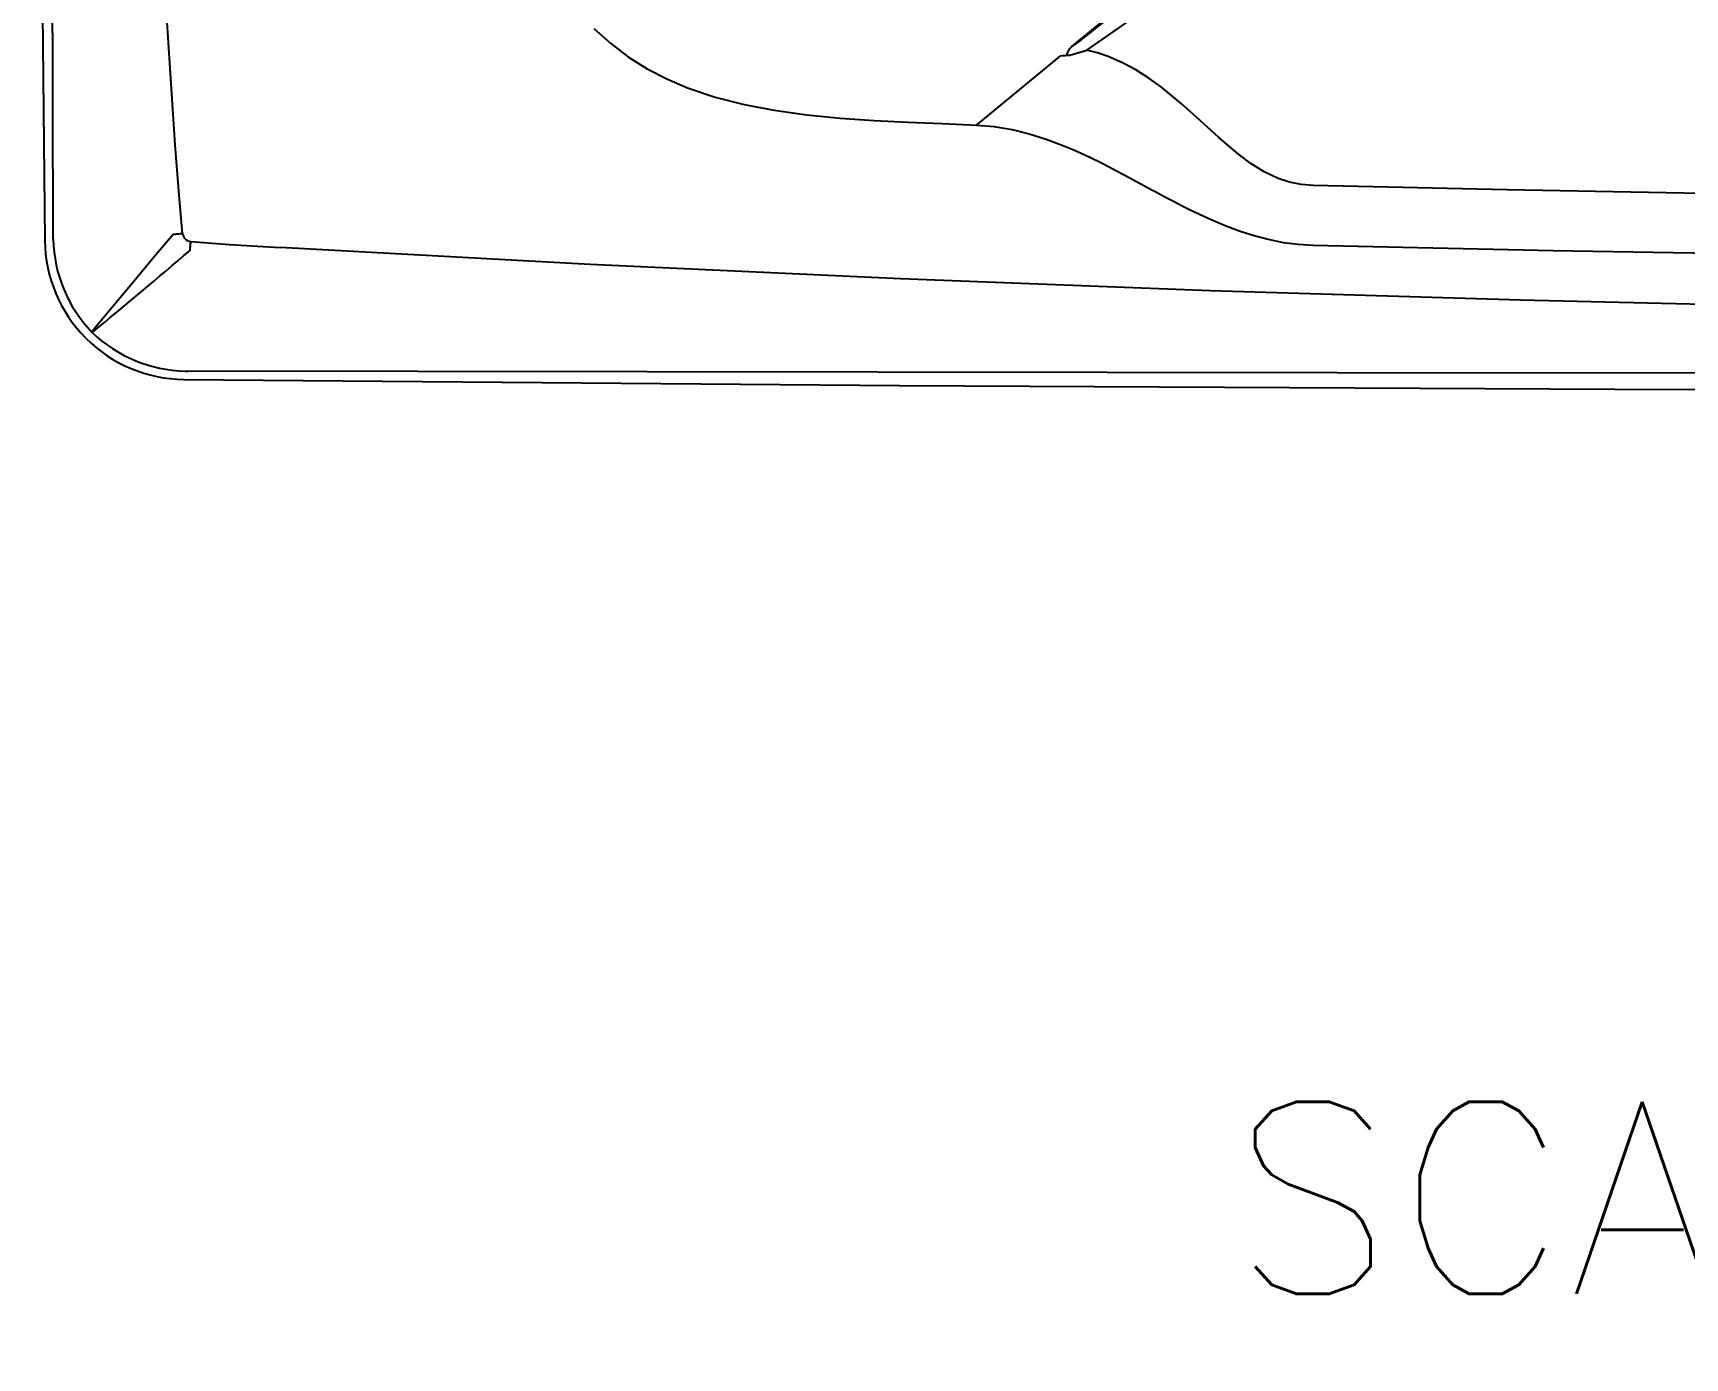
# Model space of a CAD drawing. Extents: x 398 to 509, y 623 to 780.
# Drawn here: x 398.31 to 432.7, y 623.33 to 650.92 of the extents above; entities that cross this region are included whole.
import ezdxf
from ezdxf.enums import TextEntityAlignment as Align

# ---------------------------------------------------------------- set-up
doc = ezdxf.new("R2010")
doc.units = 0
doc.header["$MEASUREMENT"] = 0
doc.layers.add('1', color=4, linetype='Continuous')
doc.layers.add('DIM', color=3, linetype='Continuous')
doc.styles.add('SIMPLEX', font='simplex')

# ---------------------------------------------------------------- blocks, each defined once
blk = doc.blocks.new('2018 PRISM')
at = {"layer": '1', "linetype": 'Continuous', "lineweight": 25}
for p, q in [((21.353, 6.933), (22.599, 7.961)), ((21.52, 7.052), (21.353, 6.933)), ((18.656, 5.326), (19.367, 5.296)), ((0.947, 0.986), (0.957, 0.977)), ((2.891, 0.175), (2.949, 0.174))]:
    blk.add_line(p, q, dxfattribs=at)
at = {"layer": '1', "color": 6, "linetype": 'Continuous', "lineweight": 25, "flags": 128}
for points in [[(-0.029, 88.162), (-0.152, 75.956), (-0.233, 63.784), (-0.274, 51.612), (-0.274, 39.44), (-0.233, 27.268), (-0.152, 15.096), (-0.029, 2.89)], [(2.867, 0), (17.761, -0.123), (32.655, -0.204), (47.55, -0.245), (62.444, -0.245), (77.338, -0.204), (92.233, -0.123), (107.127, 0)]]:
    blk.add_lwpolyline(points, dxfattribs=at)
at = {"layer": '1', "linetype": 'Continuous', "lineweight": 25, "flags": 128}
for points in [[(0.145, 2.92), (0.144, 2.977), (0.131, 8.631), (0.097, 31.455), (0.094, 54.28), (0.11, 71.204), (0.144, 88.075), (0.144, 88.075)], [(2.688, 4.885), (2.4, 9.239), (2.146, 13.594), (1.925, 17.952), (1.738, 22.312), (1.584, 26.673), (1.462, 31.035), (1.373, 35.397), (1.316, 39.76), (1.29, 44.124), (1.296, 48.488), (1.337, 53.199), (1.415, 57.91), (1.531, 62.62), (1.684, 67.329), (1.877, 72.041), (2.108, 76.752), (2.378, 81.46), (2.688, 86.166)], [(21.661, 6.856), (22.072, 7.141), (23.714, 8.282), (25.187, 9.307)], [(11.403, 7.309), (11.752, 6.991), (12.123, 6.711), (12.513, 6.467), (12.922, 6.255), (13.348, 6.074), (13.928, 5.878), (14.531, 5.723), (15.153, 5.604), (15.836, 5.509), (16.532, 5.441), (17.237, 5.393), (17.946, 5.357), (18.655, 5.326)], [(21.353, 6.933), (21.296, 6.876), (21.258, 6.814), (21.249, 6.776), (21.25, 6.765), (21.254, 6.757), (21.259, 6.753), (21.265, 6.75), (21.274, 6.748), (21.301, 6.748), (21.313, 6.749)], [(19.367, 5.296), (20.983, 6.628), (21.106, 6.73)], [(21.313, 6.749), (21.429, 6.786), (21.661, 6.856)], [(26.373, 4.038), (26.125, 4.059), (25.881, 4.107), (25.645, 4.184), (25.353, 4.322), (25.079, 4.495), (24.82, 4.689), (24.415, 5.034), (24.021, 5.391), (23.625, 5.747), (23.215, 6.083), (22.956, 6.271), (22.685, 6.443), (22.404, 6.594), (22.111, 6.722), (21.889, 6.797), (21.661, 6.856)], [(19.367, 5.296), (19.733, 5.265), (20.106, 5.203), (20.465, 5.116), (20.818, 5.005), (21.184, 4.866), (21.359, 4.793), (21.544, 4.71), (21.737, 4.62), (21.938, 4.521), (22.127, 4.426), (22.27, 4.351), (22.425, 4.269), (22.542, 4.207), (22.684, 4.13), (22.864, 4.033), (23.005, 3.957), (23.126, 3.891), (23.228, 3.837), (23.331, 3.782), (23.454, 3.717), (23.569, 3.658), (23.678, 3.602), (23.804, 3.539), (24.192, 3.355), (24.546, 3.204), (24.853, 3.089), (25.15, 2.994), (25.439, 2.917), (25.752, 2.854), (26.062, 2.813), (26.367, 2.794)], [(2.839, 3.041), (2.768, 3.834), (2.688, 4.885)], [(40.997, 3.786), (34.457, 3.873), (30.415, 3.945), (26.373, 4.038)], [(2.653, 3.023), (2.325, 2.641), (1.752, 1.958), (1.358, 1.481), (1.014, 1.066), (0.947, 0.986)], [(2.653, 3.023), (2.671, 3.025), (2.692, 3.027), (2.714, 3.029), (2.737, 3.031), (2.761, 3.033), (2.787, 3.036), (2.813, 3.038), (2.839, 3.041)], [(2.995, 2.685), (2.996, 2.704), (2.998, 2.724), (3, 2.746), (3.002, 2.77), (3.004, 2.794), (3.006, 2.82), (3.008, 2.846), (3.01, 2.872)], [(3.01, 2.872), (3.813, 2.811), (4.874, 2.744)], [(26.367, 2.794), (31.369, 2.684), (36.371, 2.604), (44.233, 2.509)], [(45.115, 1.372), (43.61, 1.389), (37.152, 1.494), (30.695, 1.647), (24.239, 1.847), (17.782, 2.096), (11.327, 2.395), (4.874, 2.744)], [(107.045, 0.174), (107.045, 0.174), (106.545, 0.173), (104.545, 0.169), (96.545, 0.154), (78.178, 0.131), (50.857, 0.122), (26.876, 0.136), (2.949, 0.174), (2.949, 0.174)]]:
    blk.add_lwpolyline(points, dxfattribs=at)
at = {"layer": '1', "linetype": 'Continuous', "lineweight": 25}
for centre, radius, start, end in [((21.894, -1.001), 7.771, 94.2891, 95.8175), ((3.041, 2.987), 2.896, 181.3199, 223.7094), ((3.019, 3.053), 0.181, 183.8118, 267.1222), ((-114.043, 140.202), 180.579, 309.55663, 310.40055), ((2.957, 3.07), 2.896, 226.3116, 268.7039)]:
    blk.add_arc(centre, radius, start, end, dxfattribs=at)
at = {"layer": '1', "color": 6, "linetype": 'Continuous', "lineweight": 25}
for start, end in [(180.6695, 224.9964), (225.1329, 269.4533)]:
    blk.add_arc((2.895, 2.924), 2.924, start, end, dxfattribs=at)
at = {"layer": '1'}
blk.add_spline([(31.365, 18.723), (29.979, 16.591), (28.536, 14.529), (27.127, 12.57), (25.397, 10.621), (23.363, 8.586), (21.52, 7.052)], degree=3, dxfattribs=at)

msp = doc.modelspace()

# ---------------------------------------------------------------- block references
at = {"layer": '1'}
msp.add_blockref('2018 PRISM', (398.58, 643.705), dxfattribs=at)

# ---------------------------------------------------------------- texts
at = {"layer": 'DIM', "style": 'SIMPLEX'}
msp.add_text('SCALE: 1/4" = 1\'-0"', height=4, dxfattribs=at).set_placement((453.149, 624.666), align=Align.CENTER)

doc.saveas('drawing.dxf')
